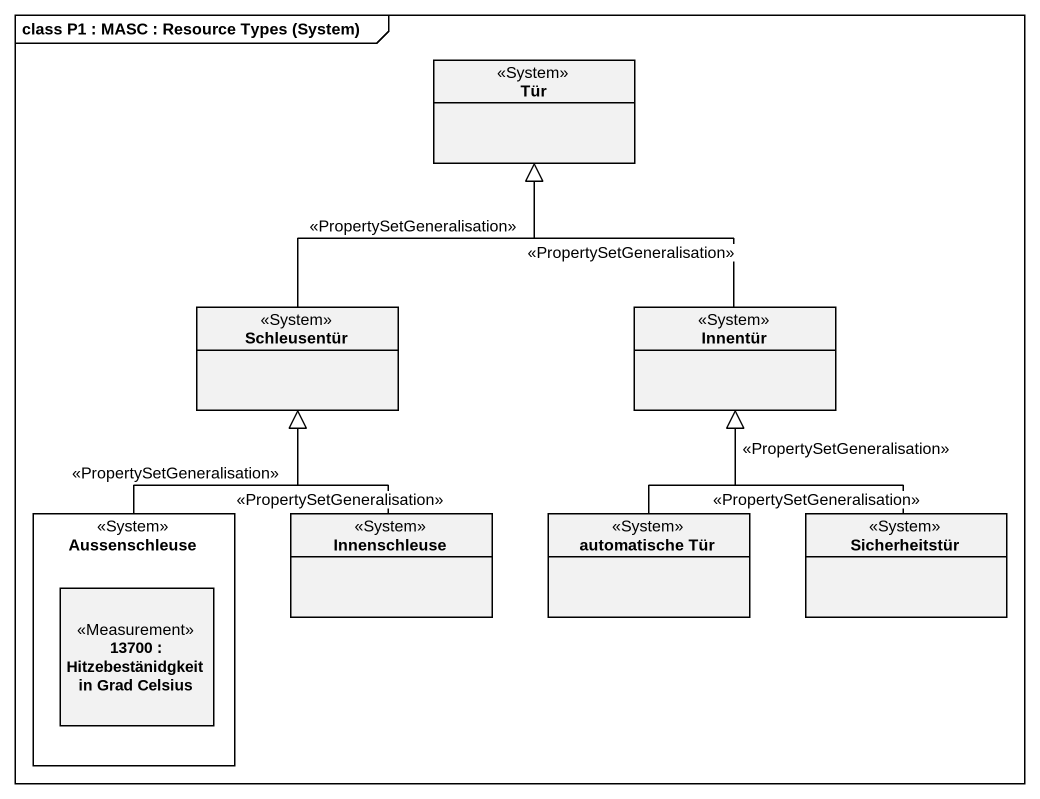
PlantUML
@startuml
mainframe class P1 : MASC : Resource Types (System)
allowmixing
hide circle
hide empty members
class Tür <<System>>
class Schleusentür <<System>>
class Innentür <<System>>
rectangle Aussenschleuse <<System>> {
  rectangle "13700 : Hitzebestänidgkeit in Grad Celsius" as p13700 <<Measurement>>
}
class Innenschleuse <<System>>
class "automatische Tür" as automatische_Tür <<System>>
class Sicherheitstür <<System>>
Schleusentür -up-|> Tür : <<PropertySetGeneralisation>>
Innentür -up-|> Tür : <<PropertySetGeneralisation>>
Aussenschleuse -up-|> Schleusentür : <<PropertySetGeneralisation>>
Innenschleuse -up-|> Schleusentür : <<PropertySetGeneralisation>>
automatische_Tür -up-|> Innentür : <<PropertySetGeneralisation>>
Sicherheitstür -up-|> Innentür : <<PropertySetGeneralisation>>
@enduml
